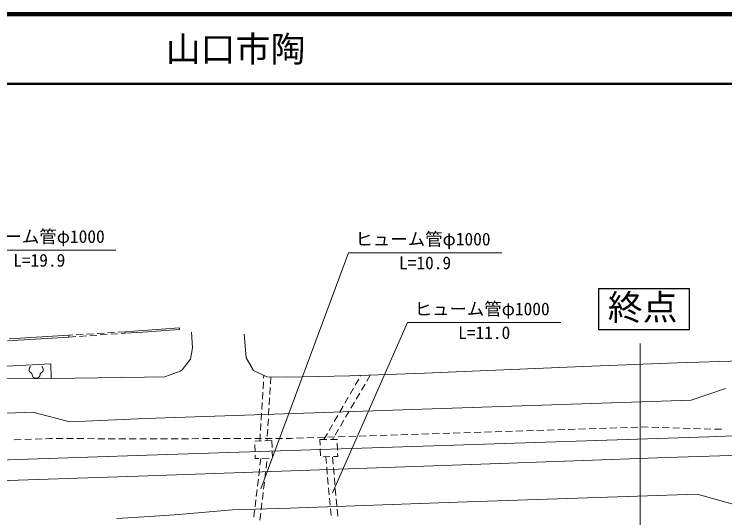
# Model space of a CAD drawing. Units: millimetres, scale not verified. Extents: x -36928797 to 680000, y 20000 to 219661428.
# Drawn here: x 383279 to 485228, y 307668 to 380000 of the extents above; entities that cross this region are included whole.
import ezdxf
from ezdxf.enums import TextEntityAlignment as Align

# ---------------------------------------------------------------- set-up
doc = ezdxf.new("R2010")
doc.units = ezdxf.units.MM
doc.header["$LTSCALE"] = 1000
for name, color, linetype, lineweight in [('M-BGD', 7, 'Continuous', 13), ('M-STR-HTXT', 7, 'Continuous', 13), ('M-TTL', 2, 'Continuous', 140), ('M-TTL-LINE', 7, 'Continuous', 50)]:
    doc.layers.add(name, color=color, linetype=linetype, lineweight=lineweight)
doc.layers.add('M-TTL-TXT', color=7, linetype='Continuous')
doc.styles.add('ＭＳ ゴシック', font='')
doc.styles.get('ＭＳ ゴシック').set_extended_font_data('MS Gothic')

# ---------------------------------------------------------------- blocks, each defined once
blk = doc.blocks.new('園庭')
at = {"color": 7, "linetype": 'Continuous', "lineweight": 13}
for centre, start, end in [((-0.4, 0.4), 131.4195, 251.1424), ((0.4, 0.4), 288.8576, 48.5806), ((0, -0.25), 172.1402, 7.8598)]:
    blk.add_arc(centre, 0.6, start, end, dxfattribs=at)

msp = doc.modelspace()

# ---------------------------------------------------------------- linework, layer by layer
at = {"layer": 'M-BGD'}
for p, q in [((401734, 334571), (399160, 334379)), ((407002, 334965), (401734, 334571)), ((407009, 334736), (401741, 334354)), ((407009, 334736), (407002, 334965)), ((391137, 333621), (382318, 333087)), ((382562, 333391), (391116, 333899)), ((391674, 333932), (391116, 333899)), ((391137, 333621), (391116, 333899)), ((391137, 333621), (392134, 333689)), ((393171, 334022), (392173, 333962)), ((392633, 333723), (393631, 333791)), ((394668, 334111), (393670, 334051)), ((394130, 333825), (395127, 333893)), ((396166, 334200), (395167, 334141)), ((395626, 333927), (396624, 333995)), ((397663, 334290), (396665, 334230)), ((397123, 334029), (398120, 334097)), ((399160, 334379), (398162, 334319)), ((398619, 334130), (399185, 334169)), ((399185, 334169), (399160, 334379)), ((401741, 334354), (399186, 334169)), ((408710, 334307), (408845, 332095)), ((416542, 330651), (416261, 334062)), ((473072, 332680), (473072, 302984)), ((408845, 332095), (408595, 330454)), ((408595, 330454), (407380, 328938)), ((417616, 328805), (416542, 330651)), ((499379, 330557), (478386, 329927)), ((388547, 329783), (382283, 329467)), ((388587, 327691), (388547, 329783)), ((464905, 329413), (442148, 328431)), ((478386, 329927), (464905, 329413)), ((407069, 328751), (404868, 327931)), ((407380, 328938), (407069, 328751)), ((419509, 327894), (417616, 328805)), ((442148, 328431), (431424, 328058)), ((388587, 327691), (372033, 327580)), ((401968, 327888), (388587, 327691)), ((404868, 327931), (401968, 327888)), ((419065, 327702), (419088, 328096)), ((422359, 327847), (419509, 327894)), ((420114, 327884), (420052, 326886)), ((431424, 328058), (422359, 327847)), ((432218, 326706), (432719, 327571)), ((432970, 328003), (433034, 328114)), ((434368, 328160), (433863, 327297)), ((418975, 326204), (419035, 327203)), ((420021, 326387), (419959, 325389)), ((431465, 325408), (431967, 326273)), ((433610, 326866), (433105, 326002)), ((418886, 324707), (418946, 325705)), ((432853, 325571), (432348, 324708)), ((485316, 326232), (480425, 324542)), ((418796, 323210), (418856, 324208)), ((419928, 324890), (419865, 323892)), ((430713, 324111), (431214, 324976)), ((432095, 324276), (431590, 323413)), ((480425, 324542), (443246, 323327)), ((443246, 323327), (402178, 321914)), ((419834, 323393), (419772, 322395)), ((429960, 322813), (430462, 323678)), ((385947, 322848), (365621, 322092)), ((391280, 321436), (385947, 322848)), ((418707, 321712), (418767, 322711)), ((429208, 321515), (429709, 322381)), ((431338, 322982), (430833, 322119)), ((402178, 321914), (391280, 321436)), ((418617, 320215), (418677, 321213)), ((419741, 321896), (419679, 320898)), ((430580, 321687), (430075, 320824)), ((419648, 320399), (419586, 319401)), ((428455, 320218), (428957, 321083)), ((429822, 320392), (429317, 319529)), ((456262, 320155), (455262, 320123)), ((457761, 320203), (456762, 320171)), ((459260, 320251), (458261, 320219)), ((460759, 320299), (459760, 320267)), ((462259, 320347), (461259, 320315)), ((463758, 320396), (462758, 320363)), ((465257, 320444), (464258, 320412)), ((466756, 320492), (465757, 320460)), ((468256, 320540), (467256, 320508)), ((469755, 320588), (468755, 320556)), ((471254, 320636), (470255, 320604)), ((472753, 320684), (471754, 320652)), ((473715, 320715), (473253, 320700)), ((474253, 320698), (473715, 320715)), ((475752, 320652), (474752, 320683)), ((477251, 320606), (476252, 320637)), ((478750, 320560), (477751, 320590)), ((480250, 320513), (479250, 320544)), ((481749, 320467), (480749, 320498)), ((483248, 320421), (482249, 320452)), ((484748, 320375), (483748, 320406)), ((418528, 318718), (418588, 319716)), ((424778, 319138), (423779, 319105)), ((426277, 319187), (425278, 319154)), ((427777, 319236), (426777, 319203)), ((427703, 318920), (428204, 319785)), ((429276, 319286), (428276, 319253)), ((430775, 319335), (429776, 319302)), ((432274, 319384), (431275, 319351)), ((433773, 319433), (432774, 319400)), ((435273, 319482), (434273, 319450)), ((436772, 319531), (435772, 319499)), ((438271, 319579), (437272, 319547)), ((439770, 319627), (438771, 319595)), ((441269, 319675), (440270, 319643)), ((442769, 319723), (441769, 319691)), ((441931, 317937), (482958, 319304)), ((444268, 319771), (443268, 319739)), ((445767, 319819), (444768, 319787)), ((447266, 319867), (446267, 319835)), ((448766, 319915), (447766, 319883)), ((450265, 319963), (449265, 319931)), ((451764, 320011), (450765, 319979)), ((453263, 320059), (452264, 320027)), ((454763, 320107), (453763, 320075)), ((482958, 319304), (501228, 319967)), ((384282, 318903), (383283, 318865)), ((385781, 318958), (384782, 318921)), ((387280, 319014), (386281, 318977)), ((388326, 319053), (387780, 319033)), ((388779, 319052), (388326, 319053)), ((390279, 319047), (389279, 319050)), ((391779, 319042), (390779, 319046)), ((393279, 319038), (392279, 319041)), ((394779, 319033), (393779, 319036)), ((396279, 319028), (395279, 319031)), ((397779, 319024), (396779, 319027)), ((399279, 319019), (398279, 319022)), ((400779, 319014), (399779, 319017)), ((402279, 319009), (401279, 319013)), ((403779, 319015), (402779, 319011)), ((405279, 319020), (404279, 319016)), ((406779, 319025), (405779, 319021)), ((408279, 319030), (407279, 319026)), ((409779, 319035), (408779, 319031)), ((411279, 319040), (410279, 319036)), ((412779, 319045), (411779, 319041)), ((414279, 319050), (413279, 319047)), ((415779, 319055), (414779, 319052)), ((417279, 319060), (416279, 319057)), ((418779, 319065), (417779, 319062)), ((418750, 318725), (417788, 318694)), ((417788, 318694), (417789, 318657)), ((417802, 318157), (417826, 317157)), ((420249, 318772), (419250, 318741)), ((420279, 319070), (419279, 319067)), ((419555, 318901), (419545, 318750)), ((420280, 317784), (420249, 318772)), ((421779, 319075), (420779, 319072)), ((422992, 319079), (422279, 319077)), ((423279, 319089), (422992, 319079)), ((427138, 318920), (428138, 318920)), ((427174, 318088), (427138, 318920)), ((428638, 318920), (429599, 318920)), ((429065, 319098), (428961, 318920)), ((429599, 318920), (429600, 318881)), ((429620, 318382), (429658, 317382)), ((402362, 316652), (441931, 317937)), ((420326, 316285), (420295, 317284)), ((427240, 316589), (427196, 317588)), ((402362, 316652), (241728, 311174)), ((417839, 316657), (417851, 316171)), ((417851, 316171), (418364, 316187)), ((418662, 316197), (418543, 315204)), ((418864, 316203), (419863, 316234)), ((428585, 316462), (427586, 316437)), ((427980, 316447), (428069, 315451)), ((429037, 315377), (428949, 316373)), ((429692, 316490), (429085, 316475)), ((429677, 316883), (429692, 316490)), ((476891, 316312), (450209, 315354)), ((497661, 317013), (476891, 316312)), ((419406, 314783), (419523, 315776)), ((450209, 315354), (425724, 314513)), ((425724, 314513), (402466, 313697)), ((418483, 314707), (418364, 313714)), ((419231, 313293), (419347, 314286)), ((428113, 314953), (428201, 313957)), ((429168, 313883), (429080, 314879)), ((402466, 313697), (242561, 308292)), ((418305, 313218), (418186, 312225)), ((428246, 313459), (428334, 312462)), ((429300, 312389), (429212, 313385)), ((419055, 311803), (419172, 312796)), ((418127, 311729), (418008, 310736)), ((418880, 310313), (418997, 311307)), ((428378, 311964), (428467, 310968)), ((429432, 310894), (429344, 311891)), ((472711, 310772), (481263, 311052)), ((481263, 311052), (486216, 309681)), ((417948, 310239), (417829, 309246)), ((428511, 310470), (428600, 309474)), ((429564, 309400), (429476, 310396)), ((446871, 309907), (472711, 310772)), ((422806, 309066), (414612, 308807)), ((418704, 308824), (418821, 309817)), ((422806, 309066), (446871, 309907)), ((428644, 308976), (428732, 307980)), ((406254, 308096), (402670, 307862)), ((406254, 308096), (414612, 308807)), ((417770, 308750), (417651, 307757)), ((418529, 307334), (418646, 308327)), ((429695, 307906), (429607, 308902)), ((402670, 307862), (398026, 307578))]:
    msp.add_line(p, q, dxfattribs=at)
at = {"layer": 'M-BGD', "lineweight": 25}
msp.add_lwpolyline([(467136, 340610), (480133, 340610), (480133, 334680), (467136, 334680)], close=True, dxfattribs=at)
at = {"layer": 'M-STR-HTXT'}
for points in [[(345519, 291901), (375881, 346102), (397881, 346102)], [(418644, 311850), (431236, 345732), (453236, 345732)], [(428935, 311276), (439719, 335703), (461719, 335703)]]:
    msp.add_lwpolyline(points, dxfattribs=at)
at = {"layer": 'M-TTL'}
msp.add_line((680000, 380000), (40000, 380000), dxfattribs=at)
at = {"layer": 'M-TTL-LINE'}
msp.add_line((40000, 370000), (680000, 370000), dxfattribs=at)

# ---------------------------------------------------------------- block references
at = {"layer": 'M-BGD', "xscale": 1000, "yscale": 1000, "rotation": 1e-05}
msp.add_blockref('園庭', (386425, 328564), dxfattribs=at)

# ---------------------------------------------------------------- texts
at = {"layer": 'M-BGD', "style": 'ＭＳ ゴシック'}
msp.add_text('終点', height=3666, dxfattribs=at).set_placement((468450, 337908), align=Align.MIDDLE_LEFT)
at = {"layer": 'M-STR-HTXT', "style": 'ＭＳ ゴシック'}
for s, p in [('ヒューム管φ1000', (376881, 346602)), ('ヒューム管φ1000', (432236, 346232)), ('L=19.9', (383131, 343191)), ('L=10.9', (438486, 342820)), ('ヒューム管φ1000', (440719, 336203)), ('L=11.0', (446969, 332791))]:
    msp.add_text(s, height=1833, dxfattribs=at).set_placement(p, align=Align.BOTTOM_LEFT)
at = {"layer": 'M-TTL-TXT', "style": 'ＭＳ ゴシック'}
msp.add_text('山口市陶', height=3666, dxfattribs=at).set_placement((405024, 375000), align=Align.MIDDLE_LEFT)

doc.saveas('drawing.dxf')
